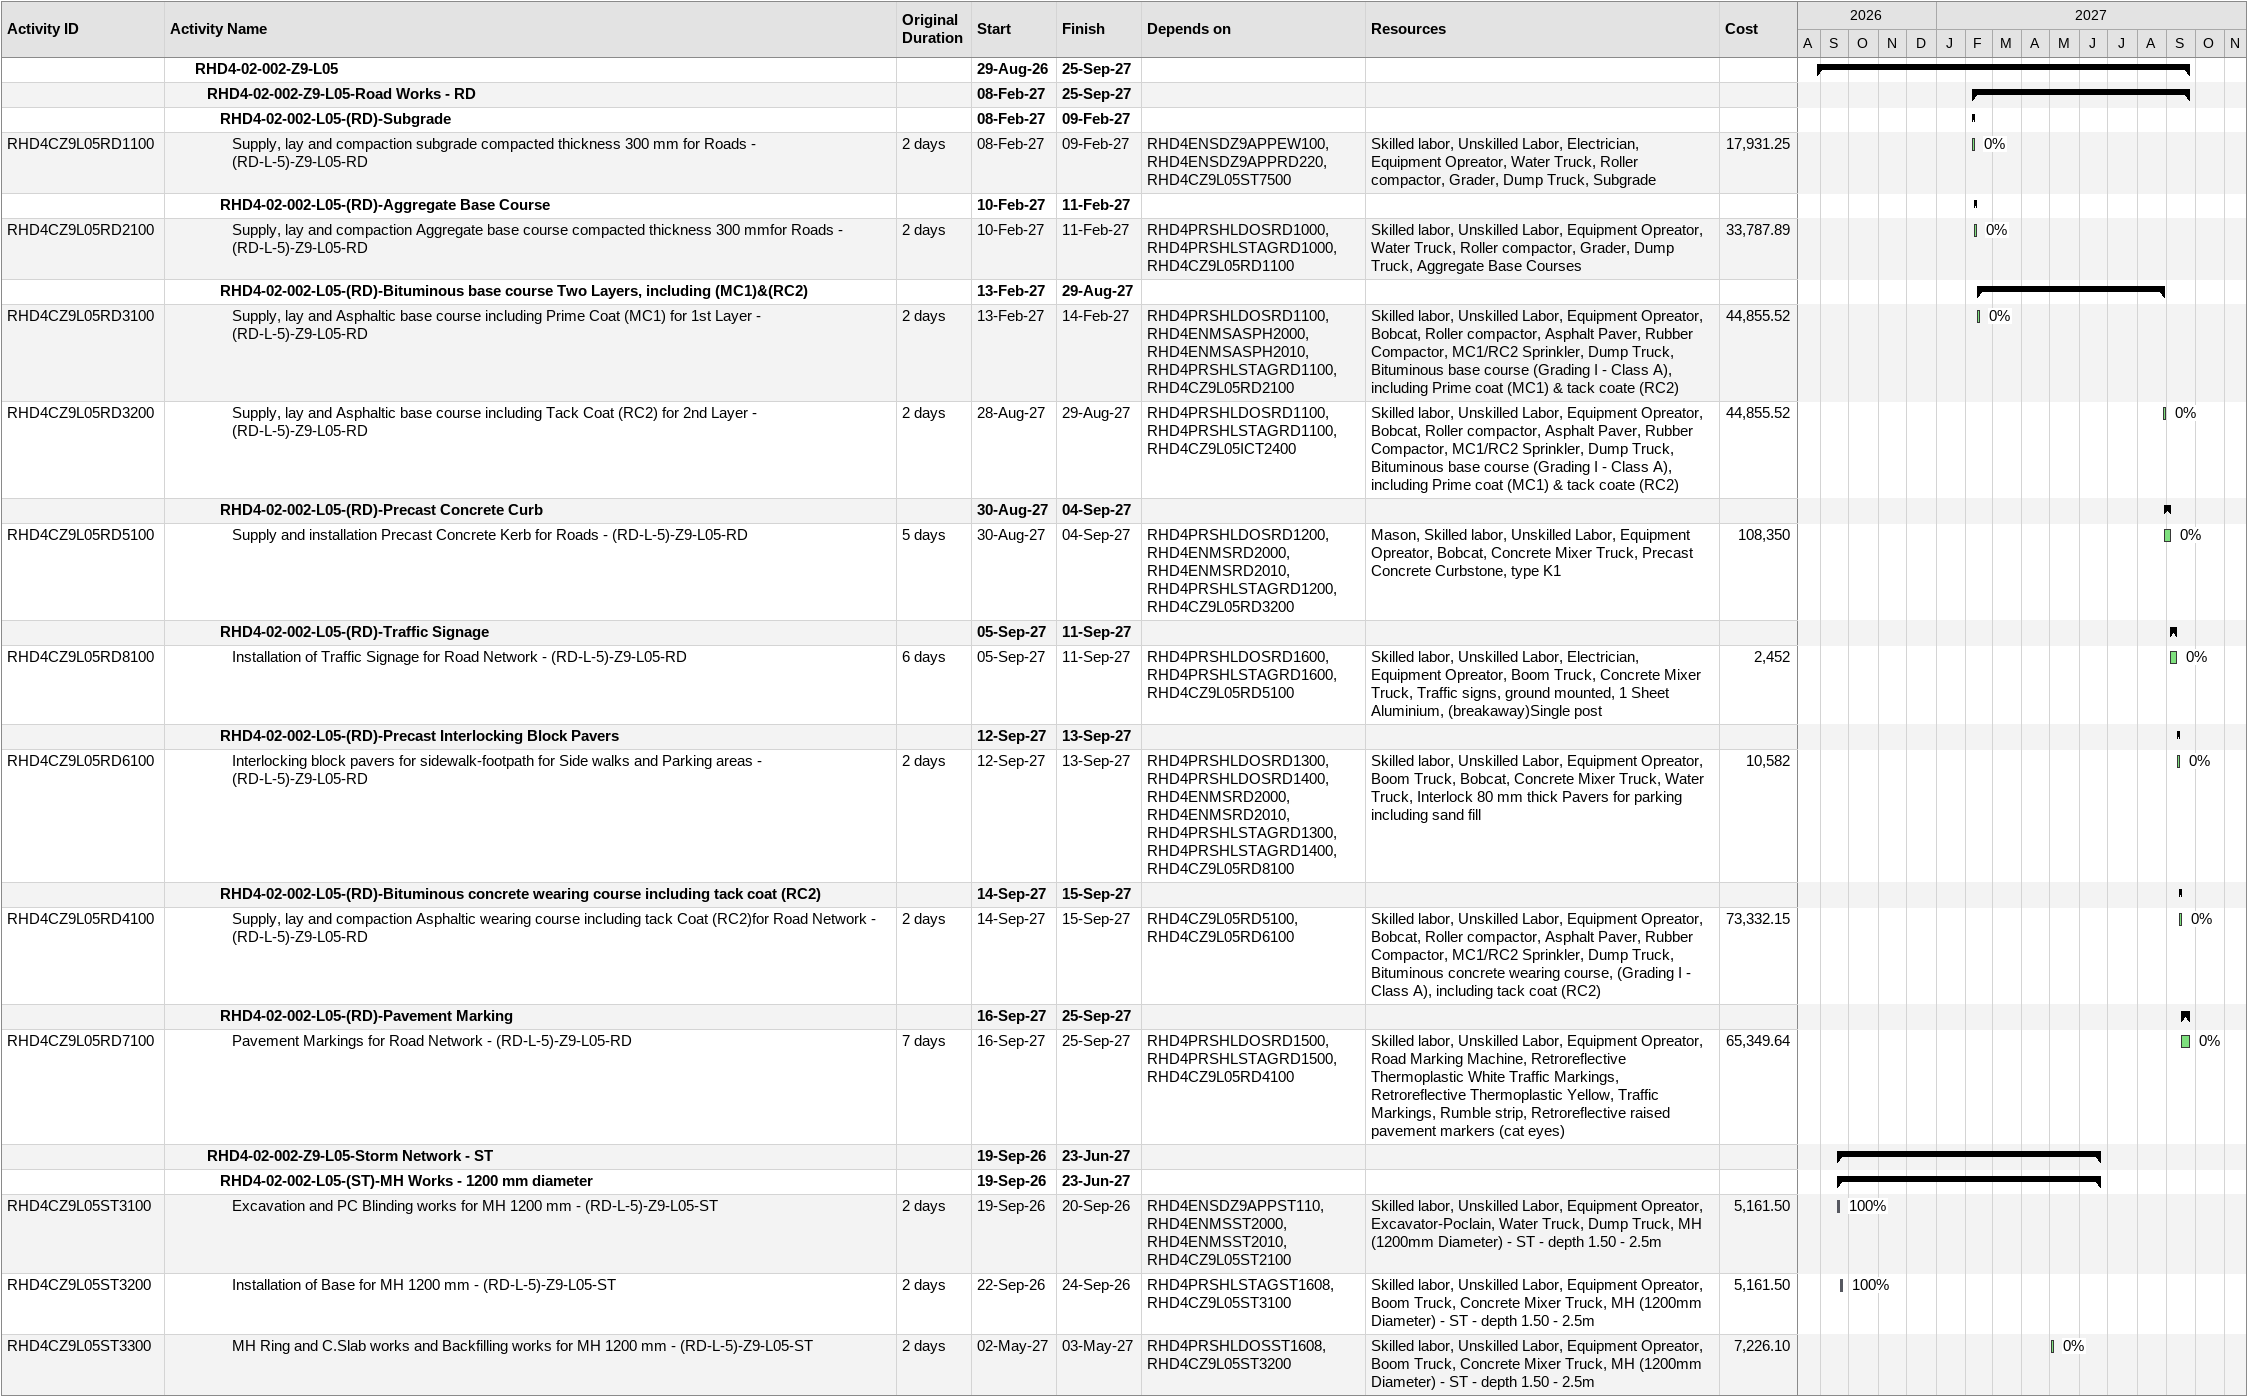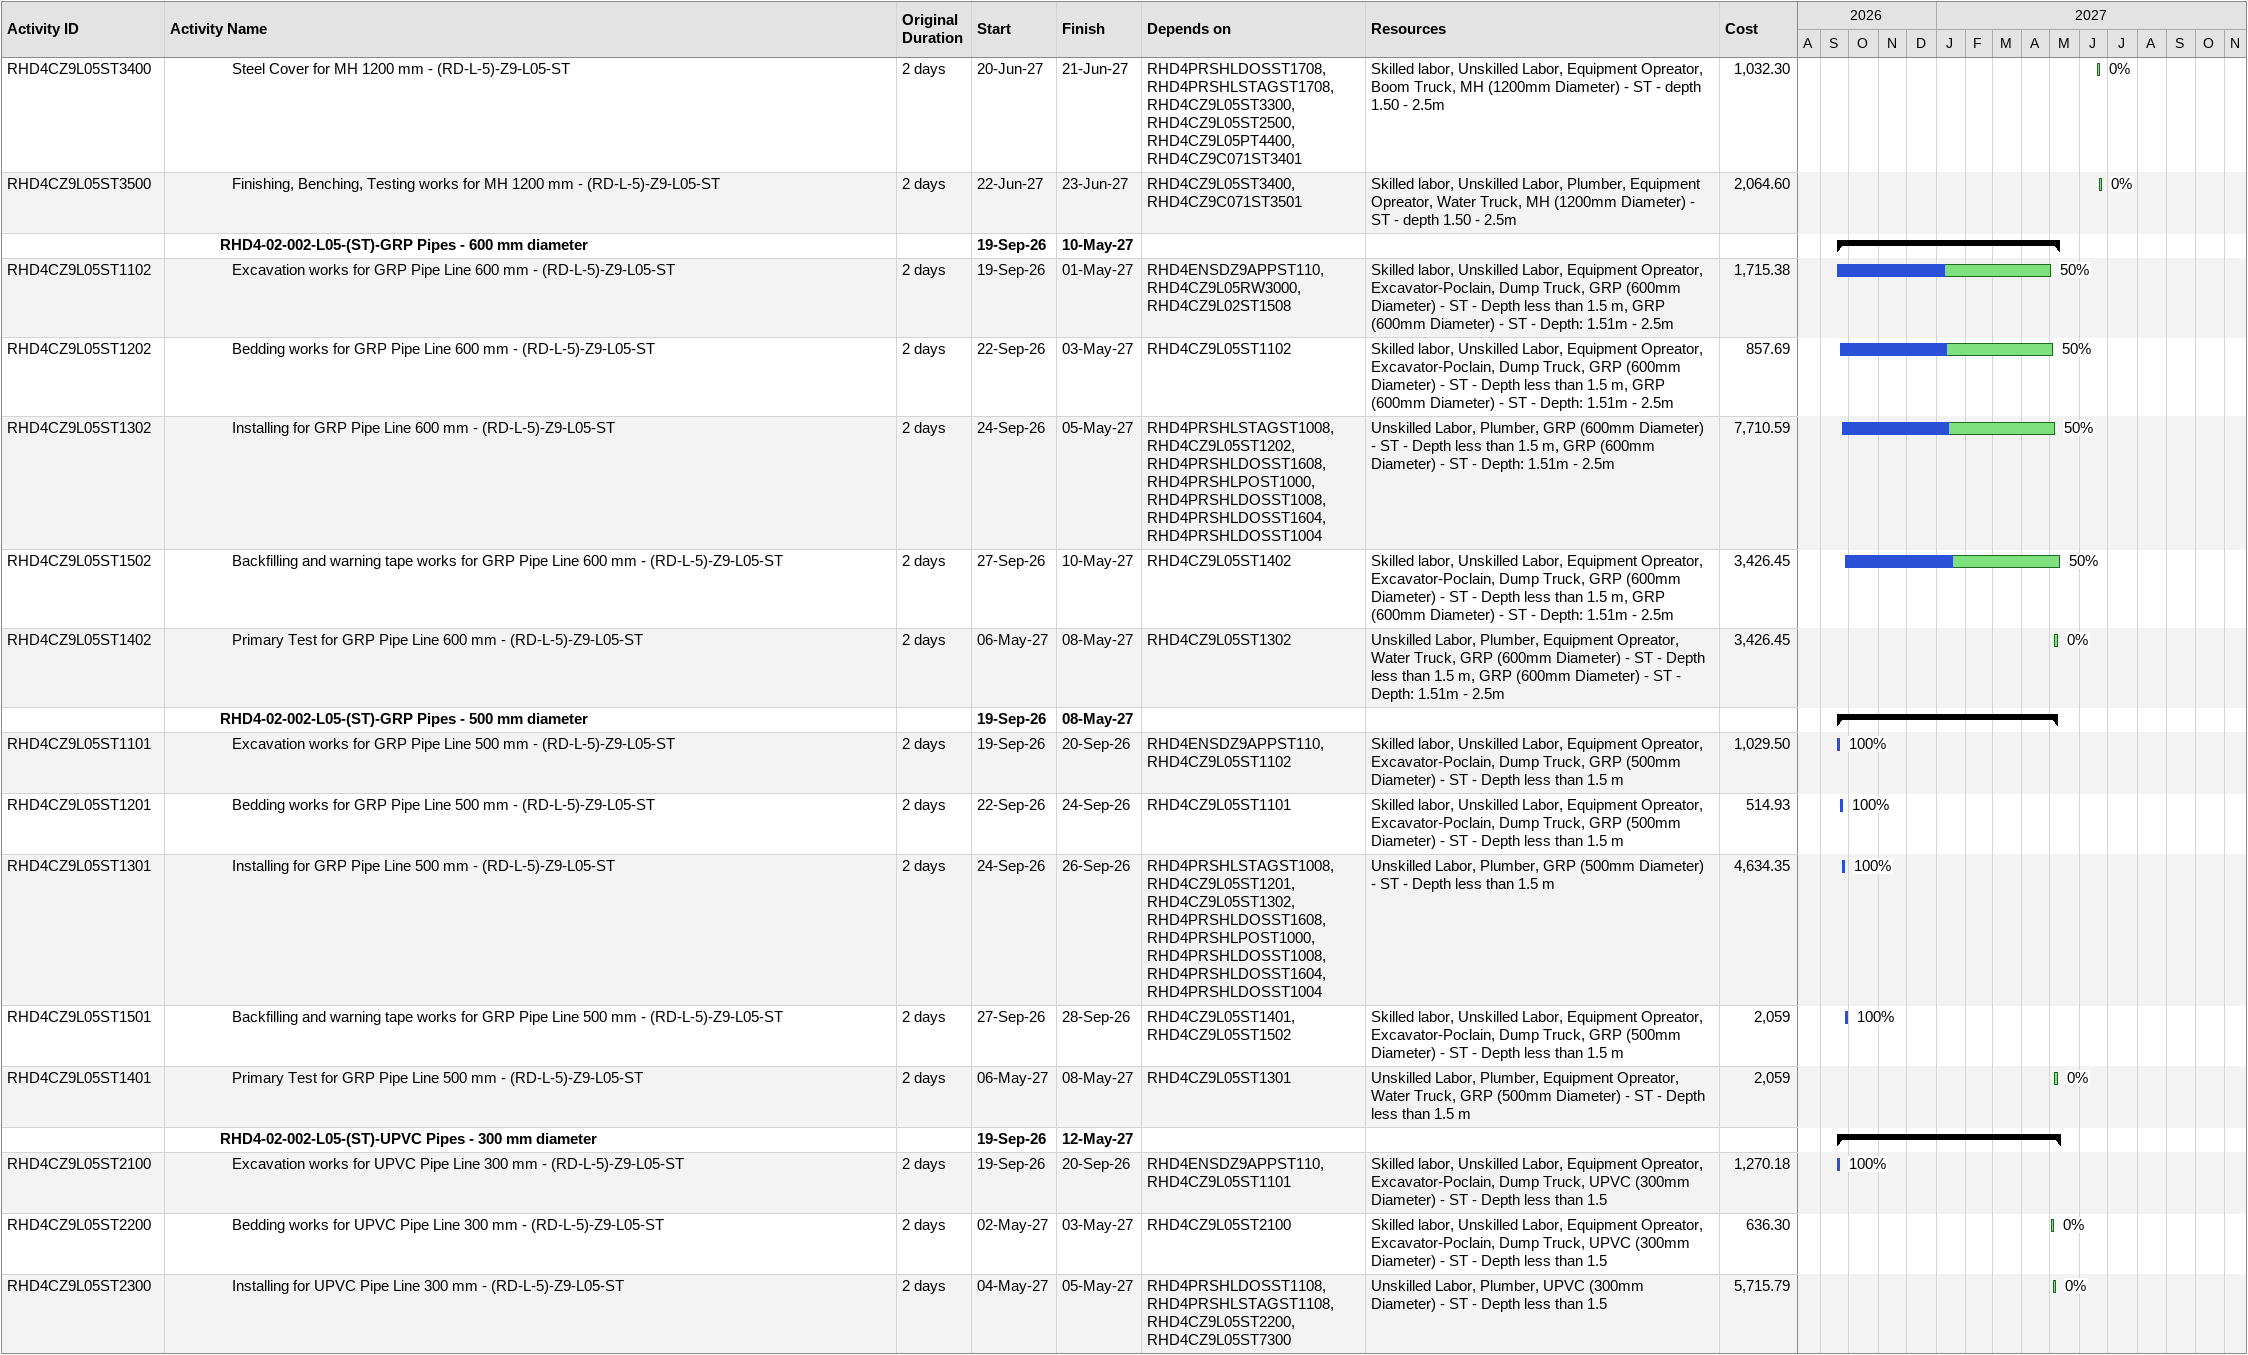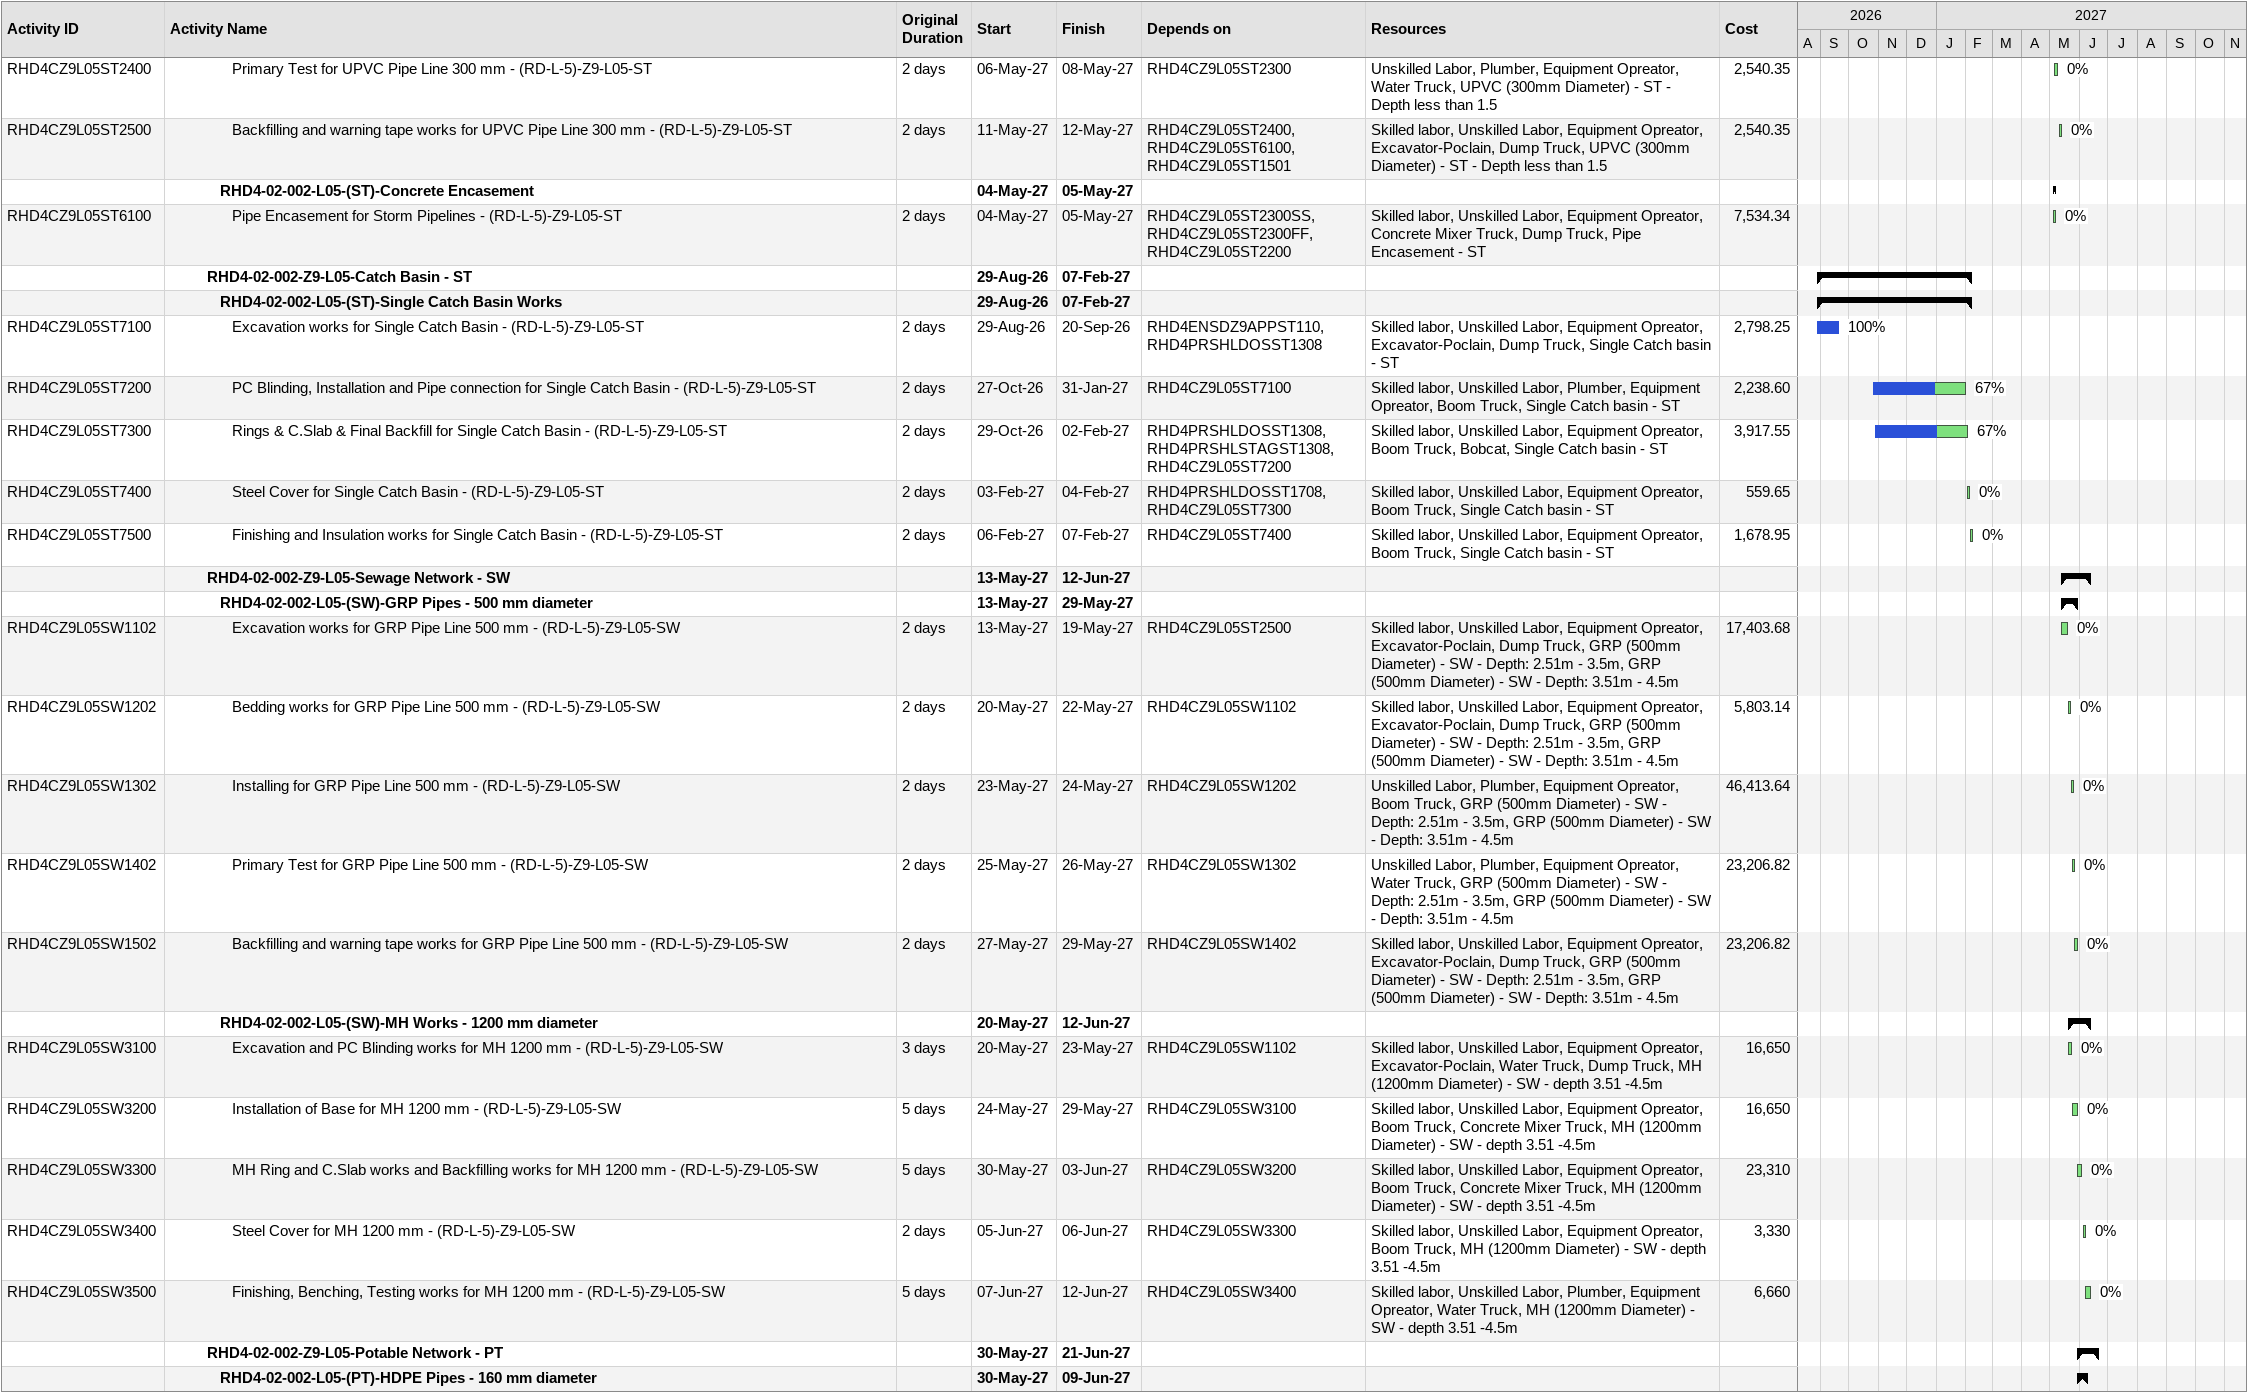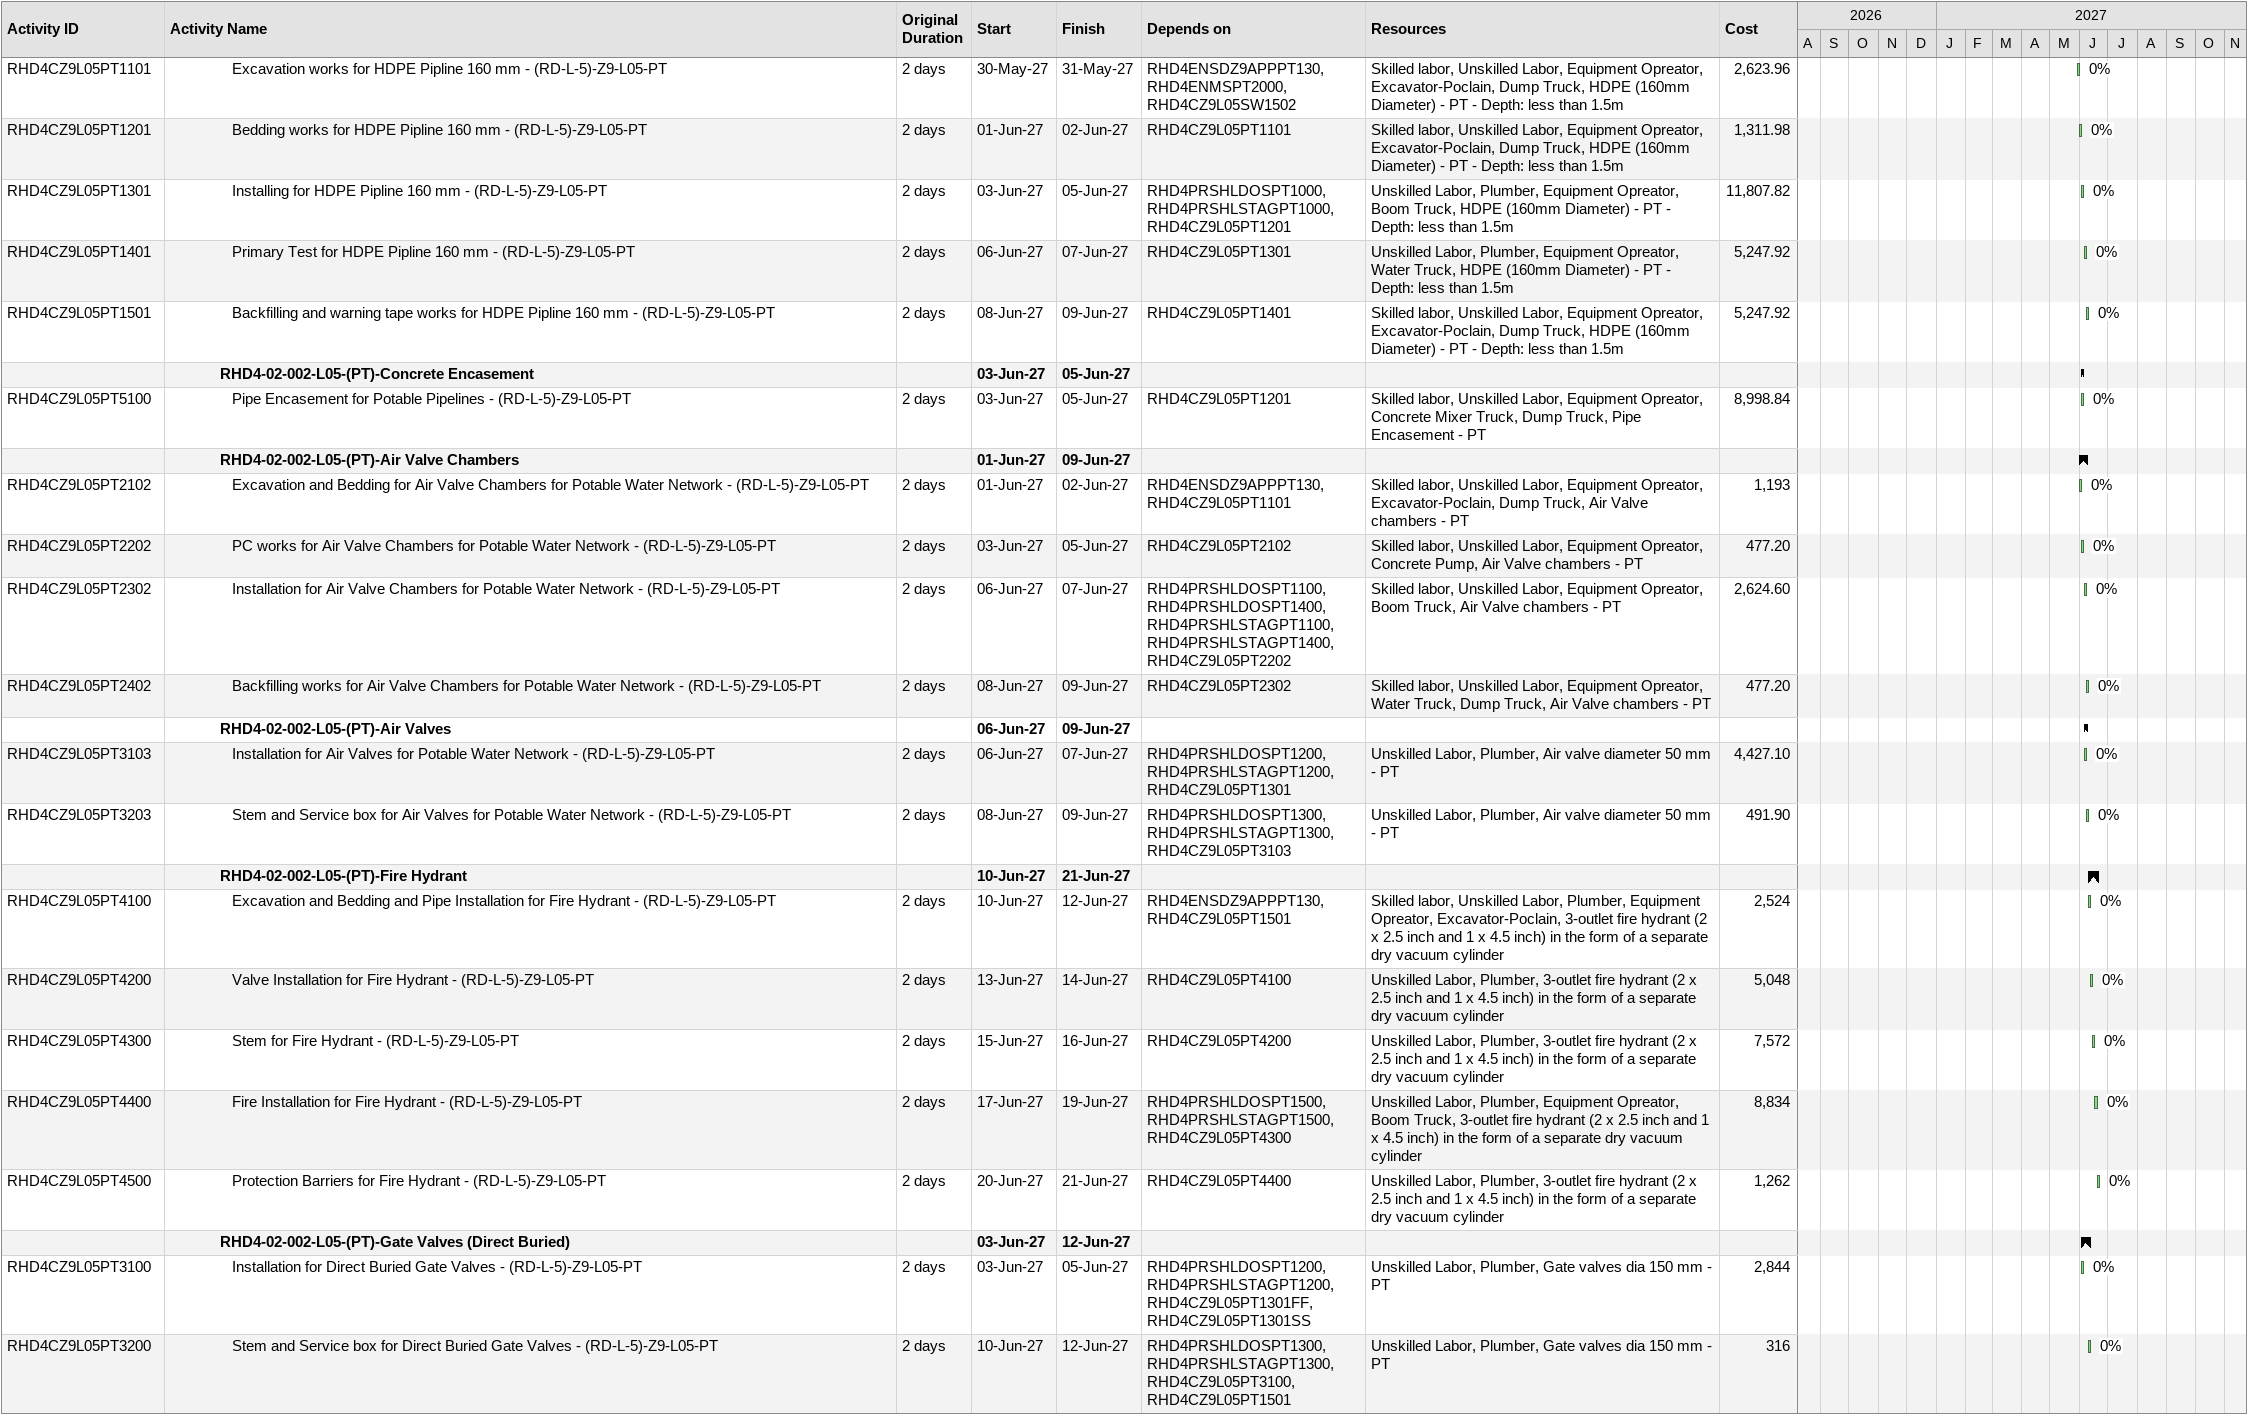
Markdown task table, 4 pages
| ID | Level | Task | Original duration | Start | Finish | Predecessors | Resources | % complete | Cost |
|---|---|---|---|---|---|---|---|---|---|
|  | 3 | **RHD4-02-002-Z9-L05** |  | 2026-08-29 | 2027-09-25 |  |  |  |  |
|  | 4 | **RHD4-02-002-Z9-L05-Road Works - RD** |  | 2027-02-08 | 2027-09-25 |  |  |  |  |
|  | 5 | **RHD4-02-002-L05-(RD)-Subgrade** |  | 2027-02-08 | 2027-02-09 |  |  |  |  |
| RHD4CZ9L05RD1100 | 6 | Supply, lay and compaction subgrade compacted thickness 300 mm for Roads - (RD-L-5)-Z9-L05-RD | 2d | 2027-02-08 | 2027-02-09 | RHD4ENSDZ9APPEW100, RHD4ENSDZ9APPRD220, RHD4CZ9L05ST7500 | Skilled labor, Unskilled Labor, Electrician, Equipment Opreator, Water Truck, Roller compactor, Grader, Dump Truck, Subgrade | 0 | 17931.25 |
|  | 5 | **RHD4-02-002-L05-(RD)-Aggregate Base Course** |  | 2027-02-10 | 2027-02-11 |  |  |  |  |
| RHD4CZ9L05RD2100 | 6 | Supply, lay and compaction Aggregate base course compacted thickness 300 mmfor Roads - (RD-L-5)-Z9-L05-RD | 2d | 2027-02-10 | 2027-02-11 | RHD4PRSHLDOSRD1000, RHD4PRSHLSTAGRD1000, RHD4CZ9L05RD1100 | Skilled labor, Unskilled Labor, Equipment Opreator, Water Truck, Roller compactor, Grader, Dump Truck, Aggregate Base Courses | 0 | 33787.89 |
|  | 5 | **RHD4-02-002-L05-(RD)-Bituminous base course Two Layers, including (MC1)&(RC2)** |  | 2027-02-13 | 2027-08-29 |  |  |  |  |
| RHD4CZ9L05RD3100 | 6 | Supply, lay and Asphaltic base course including Prime Coat (MC1) for 1st Layer - (RD-L-5)-Z9-L05-RD | 2d | 2027-02-13 | 2027-02-14 | RHD4PRSHLDOSRD1100, RHD4ENMSASPH2000, RHD4ENMSASPH2010, RHD4PRSHLSTAGRD1100, RHD4CZ9L05RD2100 | Skilled labor, Unskilled Labor, Equipment Opreator, Bobcat, Roller compactor, Asphalt Paver, Rubber Compactor, MC1/RC2 Sprinkler, Dump Truck, Bituminous base course (Grading I - Class A), including Prime coat (MC1) & tack coate (RC2) | 0 | 44855.52 |
| RHD4CZ9L05RD3200 | 6 | Supply, lay and Asphaltic base course including Tack Coat (RC2) for 2nd Layer - (RD-L-5)-Z9-L05-RD | 2d | 2027-08-28 | 2027-08-29 | RHD4PRSHLDOSRD1100, RHD4PRSHLSTAGRD1100, RHD4CZ9L05ICT2400 | Skilled labor, Unskilled Labor, Equipment Opreator, Bobcat, Roller compactor, Asphalt Paver, Rubber Compactor, MC1/RC2 Sprinkler, Dump Truck, Bituminous base course (Grading I - Class A), including Prime coat (MC1) & tack coate (RC2) | 0 | 44855.52 |
|  | 5 | **RHD4-02-002-L05-(RD)-Precast Concrete Curb** |  | 2027-08-30 | 2027-09-04 |  |  |  |  |
| RHD4CZ9L05RD5100 | 6 | Supply and installation Precast Concrete Kerb for Roads - (RD-L-5)-Z9-L05-RD | 5d | 2027-08-30 | 2027-09-04 | RHD4PRSHLDOSRD1200, RHD4ENMSRD2000, RHD4ENMSRD2010, RHD4PRSHLSTAGRD1200, RHD4CZ9L05RD3200 | Mason, Skilled labor, Unskilled Labor, Equipment Opreator, Bobcat, Concrete Mixer Truck, Precast Concrete Curbstone, type K1 | 0 | 108350 |
|  | 5 | **RHD4-02-002-L05-(RD)-Traffic Signage** |  | 2027-09-05 | 2027-09-11 |  |  |  |  |
| RHD4CZ9L05RD8100 | 6 | Installation of Traffic Signage for Road Network - (RD-L-5)-Z9-L05-RD | 6d | 2027-09-05 | 2027-09-11 | RHD4PRSHLDOSRD1600, RHD4PRSHLSTAGRD1600, RHD4CZ9L05RD5100 | Skilled labor, Unskilled Labor, Electrician, Equipment Opreator, Boom Truck, Concrete Mixer Truck, Traffic signs, ground mounted, 1 Sheet Aluminium, (breakaway)Single post | 0 | 2452 |
|  | 5 | **RHD4-02-002-L05-(RD)-Precast Interlocking Block Pavers** |  | 2027-09-12 | 2027-09-13 |  |  |  |  |
| RHD4CZ9L05RD6100 | 6 | Interlocking block pavers for sidewalk-footpath for Side walks and Parking areas - (RD-L-5)-Z9-L05-RD | 2d | 2027-09-12 | 2027-09-13 | RHD4PRSHLDOSRD1300, RHD4PRSHLDOSRD1400, RHD4ENMSRD2000, RHD4ENMSRD2010, RHD4PRSHLSTAGRD1300, RHD4PRSHLSTAGRD1400, RHD4CZ9L05RD8100 | Skilled labor, Unskilled Labor, Equipment Opreator, Boom Truck, Bobcat, Concrete Mixer Truck, Water Truck, Interlock 80 mm thick Pavers for parking including sand fill | 0 | 10582 |
|  | 5 | **RHD4-02-002-L05-(RD)-Bituminous concrete wearing course including tack coat (RC2)** |  | 2027-09-14 | 2027-09-15 |  |  |  |  |
| RHD4CZ9L05RD4100 | 6 | Supply, lay and compaction Asphaltic wearing course including tack Coat (RC2)for Road Network - (RD-L-5)-Z9-L05-RD | 2d | 2027-09-14 | 2027-09-15 | RHD4CZ9L05RD5100, RHD4CZ9L05RD6100 | Skilled labor, Unskilled Labor, Equipment Opreator, Bobcat, Roller compactor, Asphalt Paver, Rubber Compactor, MC1/RC2 Sprinkler, Dump Truck, Bituminous concrete wearing course, (Grading I - Class A), including tack coat (RC2) | 0 | 73332.15 |
|  | 5 | **RHD4-02-002-L05-(RD)-Pavement Marking** |  | 2027-09-16 | 2027-09-25 |  |  |  |  |
| RHD4CZ9L05RD7100 | 6 | Pavement Markings for Road Network - (RD-L-5)-Z9-L05-RD | 7d | 2027-09-16 | 2027-09-25 | RHD4PRSHLDOSRD1500, RHD4PRSHLSTAGRD1500, RHD4CZ9L05RD4100 | Skilled labor, Unskilled Labor, Equipment Opreator, Road Marking Machine, Retroreflective Thermoplastic White Traffic Markings, Retroreflective Thermoplastic Yellow, Traffic Markings, Rumble strip, Retroreflective raised pavement markers (cat eyes) | 0 | 65349.64 |
|  | 4 | **RHD4-02-002-Z9-L05-Storm Network - ST** |  | 2026-09-19 | 2027-06-23 |  |  |  |  |
|  | 5 | **RHD4-02-002-L05-(ST)-MH Works - 1200 mm diameter** |  | 2026-09-19 | 2027-06-23 |  |  |  |  |
| RHD4CZ9L05ST3100 | 6 | Excavation and PC Blinding works for MH 1200 mm - (RD-L-5)-Z9-L05-ST | 2d | 2026-09-19 | 2026-09-20 | RHD4ENSDZ9APPST110, RHD4ENMSST2000, RHD4ENMSST2010, RHD4CZ9L05ST2100 | Skilled labor, Unskilled Labor, Equipment Opreator, Excavator-Poclain, Water Truck, Dump Truck, MH (1200mm Diameter) - ST - depth 1.50 - 2.5m | 100 | 5161.50 |
| RHD4CZ9L05ST3200 | 6 | Installation of Base for MH 1200 mm - (RD-L-5)-Z9-L05-ST | 2d | 2026-09-22 | 2026-09-24 | RHD4PRSHLSTAGST1608, RHD4CZ9L05ST3100 | Skilled labor, Unskilled Labor, Equipment Opreator, Boom Truck, Concrete Mixer Truck, MH (1200mm Diameter) - ST - depth 1.50 - 2.5m | 100 | 5161.50 |
| RHD4CZ9L05ST3300 | 6 | MH Ring and C.Slab works and Backfilling works for MH 1200 mm - (RD-L-5)-Z9-L05-ST | 2d | 2027-05-02 | 2027-05-03 | RHD4PRSHLDOSST1608, RHD4CZ9L05ST3200 | Skilled labor, Unskilled Labor, Equipment Opreator, Boom Truck, Concrete Mixer Truck, MH (1200mm Diameter) - ST - depth 1.50 - 2.5m | 0 | 7226.10 |
| RHD4CZ9L05ST3400 | 6 | Steel Cover for MH 1200 mm - (RD-L-5)-Z9-L05-ST | 2d | 2027-06-20 | 2027-06-21 | RHD4PRSHLDOSST1708, RHD4PRSHLSTAGST1708, RHD4CZ9L05ST3300, RHD4CZ9L05ST2500, RHD4CZ9L05PT4400, RHD4CZ9C071ST3401 | Skilled labor, Unskilled Labor, Equipment Opreator, Boom Truck, MH (1200mm Diameter) - ST - depth 1.50 - 2.5m | 0 | 1032.30 |
| RHD4CZ9L05ST3500 | 6 | Finishing, Benching, Testing works for MH 1200 mm - (RD-L-5)-Z9-L05-ST | 2d | 2027-06-22 | 2027-06-23 | RHD4CZ9L05ST3400, RHD4CZ9C071ST3501 | Skilled labor, Unskilled Labor, Plumber, Equipment Opreator, Water Truck, MH (1200mm Diameter) - ST - depth 1.50 - 2.5m | 0 | 2064.60 |
|  | 5 | **RHD4-02-002-L05-(ST)-GRP Pipes - 600 mm diameter** |  | 2026-09-19 | 2027-05-10 |  |  |  |  |
| RHD4CZ9L05ST1102 | 6 | Excavation works for GRP Pipe Line 600 mm - (RD-L-5)-Z9-L05-ST | 2d | 2026-09-19 | 2027-05-01 | RHD4ENSDZ9APPST110, RHD4CZ9L05RW3000, RHD4CZ9L02ST1508 | Skilled labor, Unskilled Labor, Equipment Opreator, Excavator-Poclain, Dump Truck, GRP (600mm Diameter) - ST - Depth less than 1.5 m, GRP (600mm Diameter) - ST - Depth: 1.51m - 2.5m | 50 | 1715.38 |
| RHD4CZ9L05ST1202 | 6 | Bedding works for GRP Pipe Line 600 mm - (RD-L-5)-Z9-L05-ST | 2d | 2026-09-22 | 2027-05-03 | RHD4CZ9L05ST1102 | Skilled labor, Unskilled Labor, Equipment Opreator, Excavator-Poclain, Dump Truck, GRP (600mm Diameter) - ST - Depth less than 1.5 m, GRP (600mm Diameter) - ST - Depth: 1.51m - 2.5m | 50 | 857.69 |
| RHD4CZ9L05ST1302 | 6 | Installing for GRP Pipe Line 600 mm - (RD-L-5)-Z9-L05-ST | 2d | 2026-09-24 | 2027-05-05 | RHD4PRSHLSTAGST1008, RHD4CZ9L05ST1202, RHD4PRSHLDOSST1608, RHD4PRSHLPOST1000, RHD4PRSHLDOSST1008, RHD4PRSHLDOSST1604, RHD4PRSHLDOSST1004 | Unskilled Labor, Plumber, GRP (600mm Diameter) - ST - Depth less than 1.5 m, GRP (600mm Diameter) - ST - Depth: 1.51m - 2.5m | 50 | 7710.59 |
| RHD4CZ9L05ST1502 | 6 | Backfilling and warning tape works for GRP Pipe Line 600 mm - (RD-L-5)-Z9-L05-ST | 2d | 2026-09-27 | 2027-05-10 | RHD4CZ9L05ST1402 | Skilled labor, Unskilled Labor, Equipment Opreator, Excavator-Poclain, Dump Truck, GRP (600mm Diameter) - ST - Depth less than 1.5 m, GRP (600mm Diameter) - ST - Depth: 1.51m - 2.5m | 50 | 3426.45 |
| RHD4CZ9L05ST1402 | 6 | Primary Test for GRP Pipe Line 600 mm - (RD-L-5)-Z9-L05-ST | 2d | 2027-05-06 | 2027-05-08 | RHD4CZ9L05ST1302 | Unskilled Labor, Plumber, Equipment Opreator, Water Truck, GRP (600mm Diameter) - ST - Depth less than 1.5 m, GRP (600mm Diameter) - ST - Depth: 1.51m - 2.5m | 0 | 3426.45 |
|  | 5 | **RHD4-02-002-L05-(ST)-GRP Pipes - 500 mm diameter** |  | 2026-09-19 | 2027-05-08 |  |  |  |  |
| RHD4CZ9L05ST1101 | 6 | Excavation works for GRP Pipe Line 500 mm - (RD-L-5)-Z9-L05-ST | 2d | 2026-09-19 | 2026-09-20 | RHD4ENSDZ9APPST110, RHD4CZ9L05ST1102 | Skilled labor, Unskilled Labor, Equipment Opreator, Excavator-Poclain, Dump Truck, GRP (500mm Diameter) - ST - Depth less than 1.5 m | 100 | 1029.50 |
| RHD4CZ9L05ST1201 | 6 | Bedding works for GRP Pipe Line 500 mm - (RD-L-5)-Z9-L05-ST | 2d | 2026-09-22 | 2026-09-24 | RHD4CZ9L05ST1101 | Skilled labor, Unskilled Labor, Equipment Opreator, Excavator-Poclain, Dump Truck, GRP (500mm Diameter) - ST - Depth less than 1.5 m | 100 | 514.93 |
| RHD4CZ9L05ST1301 | 6 | Installing for GRP Pipe Line 500 mm - (RD-L-5)-Z9-L05-ST | 2d | 2026-09-24 | 2026-09-26 | RHD4PRSHLSTAGST1008, RHD4CZ9L05ST1201, RHD4CZ9L05ST1302, RHD4PRSHLDOSST1608, RHD4PRSHLPOST1000, RHD4PRSHLDOSST1008, RHD4PRSHLDOSST1604, RHD4PRSHLDOSST1004 | Unskilled Labor, Plumber, GRP (500mm Diameter) - ST - Depth less than 1.5 m | 100 | 4634.35 |
| RHD4CZ9L05ST1501 | 6 | Backfilling and warning tape works for GRP Pipe Line 500 mm - (RD-L-5)-Z9-L05-ST | 2d | 2026-09-27 | 2026-09-28 | RHD4CZ9L05ST1401, RHD4CZ9L05ST1502 | Skilled labor, Unskilled Labor, Equipment Opreator, Excavator-Poclain, Dump Truck, GRP (500mm Diameter) - ST - Depth less than 1.5 m | 100 | 2059 |
| RHD4CZ9L05ST1401 | 6 | Primary Test for GRP Pipe Line 500 mm - (RD-L-5)-Z9-L05-ST | 2d | 2027-05-06 | 2027-05-08 | RHD4CZ9L05ST1301 | Unskilled Labor, Plumber, Equipment Opreator, Water Truck, GRP (500mm Diameter) - ST - Depth less than 1.5 m | 0 | 2059 |
|  | 5 | **RHD4-02-002-L05-(ST)-UPVC Pipes - 300 mm diameter** |  | 2026-09-19 | 2027-05-12 |  |  |  |  |
| RHD4CZ9L05ST2100 | 6 | Excavation works for UPVC Pipe Line 300 mm - (RD-L-5)-Z9-L05-ST | 2d | 2026-09-19 | 2026-09-20 | RHD4ENSDZ9APPST110, RHD4CZ9L05ST1101 | Skilled labor, Unskilled Labor, Equipment Opreator, Excavator-Poclain, Dump Truck, UPVC (300mm Diameter) - ST - Depth less than 1.5 | 100 | 1270.18 |
| RHD4CZ9L05ST2200 | 6 | Bedding works for UPVC Pipe Line 300 mm - (RD-L-5)-Z9-L05-ST | 2d | 2027-05-02 | 2027-05-03 | RHD4CZ9L05ST2100 | Skilled labor, Unskilled Labor, Equipment Opreator, Excavator-Poclain, Dump Truck, UPVC (300mm Diameter) - ST - Depth less than 1.5 | 0 | 636.30 |
| RHD4CZ9L05ST2300 | 6 | Installing for UPVC Pipe Line 300 mm - (RD-L-5)-Z9-L05-ST | 2d | 2027-05-04 | 2027-05-05 | RHD4PRSHLDOSST1108, RHD4PRSHLSTAGST1108, RHD4CZ9L05ST2200, RHD4CZ9L05ST7300 | Unskilled Labor, Plumber, UPVC (300mm Diameter) - ST - Depth less than 1.5 | 0 | 5715.79 |
| RHD4CZ9L05ST2400 | 6 | Primary Test for UPVC Pipe Line 300 mm - (RD-L-5)-Z9-L05-ST | 2d | 2027-05-06 | 2027-05-08 | RHD4CZ9L05ST2300 | Unskilled Labor, Plumber, Equipment Opreator, Water Truck, UPVC (300mm Diameter) - ST - Depth less than 1.5 | 0 | 2540.35 |
| RHD4CZ9L05ST2500 | 6 | Backfilling and warning tape works for UPVC Pipe Line 300 mm - (RD-L-5)-Z9-L05-ST | 2d | 2027-05-11 | 2027-05-12 | RHD4CZ9L05ST2400, RHD4CZ9L05ST6100, RHD4CZ9L05ST1501 | Skilled labor, Unskilled Labor, Equipment Opreator, Excavator-Poclain, Dump Truck, UPVC (300mm Diameter) - ST - Depth less than 1.5 | 0 | 2540.35 |
|  | 5 | **RHD4-02-002-L05-(ST)-Concrete Encasement** |  | 2027-05-04 | 2027-05-05 |  |  |  |  |
| RHD4CZ9L05ST6100 | 6 | Pipe Encasement for Storm Pipelines - (RD-L-5)-Z9-L05-ST | 2d | 2027-05-04 | 2027-05-05 | RHD4CZ9L05ST2300SS, RHD4CZ9L05ST2300FF, RHD4CZ9L05ST2200 | Skilled labor, Unskilled Labor, Equipment Opreator, Concrete Mixer Truck, Dump Truck, Pipe Encasement - ST | 0 | 7534.34 |
|  | 4 | **RHD4-02-002-Z9-L05-Catch Basin - ST** |  | 2026-08-29 | 2027-02-07 |  |  |  |  |
|  | 5 | **RHD4-02-002-L05-(ST)-Single Catch Basin Works** |  | 2026-08-29 | 2027-02-07 |  |  |  |  |
| RHD4CZ9L05ST7100 | 6 | Excavation works for Single Catch Basin - (RD-L-5)-Z9-L05-ST | 2d | 2026-08-29 | 2026-09-20 | RHD4ENSDZ9APPST110, RHD4PRSHLDOSST1308 | Skilled labor, Unskilled Labor, Equipment Opreator, Excavator-Poclain, Dump Truck, Single Catch basin - ST | 100 | 2798.25 |
| RHD4CZ9L05ST7200 | 6 | PC Blinding, Installation and Pipe connection for Single Catch Basin - (RD-L-5)-Z9-L05-ST | 2d | 2026-10-27 | 2027-01-31 | RHD4CZ9L05ST7100 | Skilled labor, Unskilled Labor, Plumber, Equipment Opreator, Boom Truck, Single Catch basin - ST | 67 | 2238.60 |
| RHD4CZ9L05ST7300 | 6 | Rings & C.Slab & Final Backfill for Single Catch Basin - (RD-L-5)-Z9-L05-ST | 2d | 2026-10-29 | 2027-02-02 | RHD4PRSHLDOSST1308, RHD4PRSHLSTAGST1308, RHD4CZ9L05ST7200 | Skilled labor, Unskilled Labor, Equipment Opreator, Boom Truck, Bobcat, Single Catch basin - ST | 67 | 3917.55 |
| RHD4CZ9L05ST7400 | 6 | Steel Cover for Single Catch Basin - (RD-L-5)-Z9-L05-ST | 2d | 2027-02-03 | 2027-02-04 | RHD4PRSHLDOSST1708, RHD4CZ9L05ST7300 | Skilled labor, Unskilled Labor, Equipment Opreator, Boom Truck, Single Catch basin - ST | 0 | 559.65 |
| RHD4CZ9L05ST7500 | 6 | Finishing and Insulation works for Single Catch Basin - (RD-L-5)-Z9-L05-ST | 2d | 2027-02-06 | 2027-02-07 | RHD4CZ9L05ST7400 | Skilled labor, Unskilled Labor, Equipment Opreator, Boom Truck, Single Catch basin - ST | 0 | 1678.95 |
|  | 4 | **RHD4-02-002-Z9-L05-Sewage Network - SW** |  | 2027-05-13 | 2027-06-12 |  |  |  |  |
|  | 5 | **RHD4-02-002-L05-(SW)-GRP Pipes - 500 mm diameter** |  | 2027-05-13 | 2027-05-29 |  |  |  |  |
| RHD4CZ9L05SW1102 | 6 | Excavation works for GRP Pipe Line 500 mm - (RD-L-5)-Z9-L05-SW | 2d | 2027-05-13 | 2027-05-19 | RHD4CZ9L05ST2500 | Skilled labor, Unskilled Labor, Equipment Opreator, Excavator-Poclain, Dump Truck, GRP (500mm Diameter) - SW - Depth: 2.51m - 3.5m, GRP (500mm Diameter) - SW - Depth: 3.51m - 4.5m | 0 | 17403.68 |
| RHD4CZ9L05SW1202 | 6 | Bedding works for GRP Pipe Line 500 mm - (RD-L-5)-Z9-L05-SW | 2d | 2027-05-20 | 2027-05-22 | RHD4CZ9L05SW1102 | Skilled labor, Unskilled Labor, Equipment Opreator, Excavator-Poclain, Dump Truck, GRP (500mm Diameter) - SW - Depth: 2.51m - 3.5m, GRP (500mm Diameter) - SW - Depth: 3.51m - 4.5m | 0 | 5803.14 |
| RHD4CZ9L05SW1302 | 6 | Installing for GRP Pipe Line 500 mm - (RD-L-5)-Z9-L05-SW | 2d | 2027-05-23 | 2027-05-24 | RHD4CZ9L05SW1202 | Unskilled Labor, Plumber, Equipment Opreator, Boom Truck, GRP (500mm Diameter) - SW - Depth: 2.51m - 3.5m, GRP (500mm Diameter) - SW - Depth: 3.51m - 4.5m | 0 | 46413.64 |
| RHD4CZ9L05SW1402 | 6 | Primary Test for GRP Pipe Line 500 mm - (RD-L-5)-Z9-L05-SW | 2d | 2027-05-25 | 2027-05-26 | RHD4CZ9L05SW1302 | Unskilled Labor, Plumber, Equipment Opreator, Water Truck, GRP (500mm Diameter) - SW - Depth: 2.51m - 3.5m, GRP (500mm Diameter) - SW - Depth: 3.51m - 4.5m | 0 | 23206.82 |
| RHD4CZ9L05SW1502 | 6 | Backfilling and warning tape works for GRP Pipe Line 500 mm - (RD-L-5)-Z9-L05-SW | 2d | 2027-05-27 | 2027-05-29 | RHD4CZ9L05SW1402 | Skilled labor, Unskilled Labor, Equipment Opreator, Excavator-Poclain, Dump Truck, GRP (500mm Diameter) - SW - Depth: 2.51m - 3.5m, GRP (500mm Diameter) - SW - Depth: 3.51m - 4.5m | 0 | 23206.82 |
|  | 5 | **RHD4-02-002-L05-(SW)-MH Works - 1200 mm diameter** |  | 2027-05-20 | 2027-06-12 |  |  |  |  |
| RHD4CZ9L05SW3100 | 6 | Excavation and PC Blinding works for MH 1200 mm - (RD-L-5)-Z9-L05-SW | 3d | 2027-05-20 | 2027-05-23 | RHD4CZ9L05SW1102 | Skilled labor, Unskilled Labor, Equipment Opreator, Excavator-Poclain, Water Truck, Dump Truck, MH (1200mm Diameter) - SW - depth 3.51 -4.5m | 0 | 16650 |
| RHD4CZ9L05SW3200 | 6 | Installation of Base for MH 1200 mm - (RD-L-5)-Z9-L05-SW | 5d | 2027-05-24 | 2027-05-29 | RHD4CZ9L05SW3100 | Skilled labor, Unskilled Labor, Equipment Opreator, Boom Truck, Concrete Mixer Truck, MH (1200mm Diameter) - SW - depth 3.51 -4.5m | 0 | 16650 |
| RHD4CZ9L05SW3300 | 6 | MH Ring and C.Slab works and Backfilling works for MH 1200 mm - (RD-L-5)-Z9-L05-SW | 5d | 2027-05-30 | 2027-06-03 | RHD4CZ9L05SW3200 | Skilled labor, Unskilled Labor, Equipment Opreator, Boom Truck, Concrete Mixer Truck, MH (1200mm Diameter) - SW - depth 3.51 -4.5m | 0 | 23310 |
| RHD4CZ9L05SW3400 | 6 | Steel Cover for MH 1200 mm - (RD-L-5)-Z9-L05-SW | 2d | 2027-06-05 | 2027-06-06 | RHD4CZ9L05SW3300 | Skilled labor, Unskilled Labor, Equipment Opreator, Boom Truck, MH (1200mm Diameter) - SW - depth 3.51 -4.5m | 0 | 3330 |
| RHD4CZ9L05SW3500 | 6 | Finishing, Benching, Testing works for MH 1200 mm - (RD-L-5)-Z9-L05-SW | 5d | 2027-06-07 | 2027-06-12 | RHD4CZ9L05SW3400 | Skilled labor, Unskilled Labor, Plumber, Equipment Opreator, Water Truck, MH (1200mm Diameter) - SW - depth 3.51 -4.5m | 0 | 6660 |
|  | 4 | **RHD4-02-002-Z9-L05-Potable Network - PT** |  | 2027-05-30 | 2027-06-21 |  |  |  |  |
|  | 5 | **RHD4-02-002-L05-(PT)-HDPE Pipes - 160 mm diameter** |  | 2027-05-30 | 2027-06-09 |  |  |  |  |
| RHD4CZ9L05PT1101 | 6 | Excavation works for HDPE Pipline 160 mm - (RD-L-5)-Z9-L05-PT | 2d | 2027-05-30 | 2027-05-31 | RHD4ENSDZ9APPPT130, RHD4ENMSPT2000, RHD4CZ9L05SW1502 | Skilled labor, Unskilled Labor, Equipment Opreator, Excavator-Poclain, Dump Truck, HDPE (160mm Diameter) - PT - Depth: less than 1.5m | 0 | 2623.96 |
| RHD4CZ9L05PT1201 | 6 | Bedding works for HDPE Pipline 160 mm - (RD-L-5)-Z9-L05-PT | 2d | 2027-06-01 | 2027-06-02 | RHD4CZ9L05PT1101 | Skilled labor, Unskilled Labor, Equipment Opreator, Excavator-Poclain, Dump Truck, HDPE (160mm Diameter) - PT - Depth: less than 1.5m | 0 | 1311.98 |
| RHD4CZ9L05PT1301 | 6 | Installing for HDPE Pipline 160 mm - (RD-L-5)-Z9-L05-PT | 2d | 2027-06-03 | 2027-06-05 | RHD4PRSHLDOSPT1000, RHD4PRSHLSTAGPT1000, RHD4CZ9L05PT1201 | Unskilled Labor, Plumber, Equipment Opreator, Boom Truck, HDPE (160mm Diameter) - PT - Depth: less than 1.5m | 0 | 11807.82 |
| RHD4CZ9L05PT1401 | 6 | Primary Test for HDPE Pipline 160 mm - (RD-L-5)-Z9-L05-PT | 2d | 2027-06-06 | 2027-06-07 | RHD4CZ9L05PT1301 | Unskilled Labor, Plumber, Equipment Opreator, Water Truck, HDPE (160mm Diameter) - PT - Depth: less than 1.5m | 0 | 5247.92 |
| RHD4CZ9L05PT1501 | 6 | Backfilling and warning tape works for HDPE Pipline 160 mm - (RD-L-5)-Z9-L05-PT | 2d | 2027-06-08 | 2027-06-09 | RHD4CZ9L05PT1401 | Skilled labor, Unskilled Labor, Equipment Opreator, Excavator-Poclain, Dump Truck, HDPE (160mm Diameter) - PT - Depth: less than 1.5m | 0 | 5247.92 |
|  | 5 | **RHD4-02-002-L05-(PT)-Concrete Encasement** |  | 2027-06-03 | 2027-06-05 |  |  |  |  |
| RHD4CZ9L05PT5100 | 6 | Pipe Encasement for Potable Pipelines - (RD-L-5)-Z9-L05-PT | 2d | 2027-06-03 | 2027-06-05 | RHD4CZ9L05PT1201 | Skilled labor, Unskilled Labor, Equipment Opreator, Concrete Mixer Truck, Dump Truck, Pipe Encasement - PT | 0 | 8998.84 |
|  | 5 | **RHD4-02-002-L05-(PT)-Air Valve Chambers** |  | 2027-06-01 | 2027-06-09 |  |  |  |  |
| RHD4CZ9L05PT2102 | 6 | Excavation and Bedding for Air Valve Chambers for Potable Water Network - (RD-L-5)-Z9-L05-PT | 2d | 2027-06-01 | 2027-06-02 | RHD4ENSDZ9APPPT130, RHD4CZ9L05PT1101 | Skilled labor, Unskilled Labor, Equipment Opreator, Excavator-Poclain, Dump Truck, Air Valve chambers - PT | 0 | 1193 |
| RHD4CZ9L05PT2202 | 6 | PC works for Air Valve Chambers for Potable Water Network - (RD-L-5)-Z9-L05-PT | 2d | 2027-06-03 | 2027-06-05 | RHD4CZ9L05PT2102 | Skilled labor, Unskilled Labor, Equipment Opreator, Concrete Pump, Air Valve chambers - PT | 0 | 477.20 |
| RHD4CZ9L05PT2302 | 6 | Installation for Air Valve Chambers for Potable Water Network - (RD-L-5)-Z9-L05-PT | 2d | 2027-06-06 | 2027-06-07 | RHD4PRSHLDOSPT1100, RHD4PRSHLDOSPT1400, RHD4PRSHLSTAGPT1100, RHD4PRSHLSTAGPT1400, RHD4CZ9L05PT2202 | Skilled labor, Unskilled Labor, Equipment Opreator, Boom Truck, Air Valve chambers - PT | 0 | 2624.60 |
| RHD4CZ9L05PT2402 | 6 | Backfilling works for Air Valve Chambers for Potable Water Network - (RD-L-5)-Z9-L05-PT | 2d | 2027-06-08 | 2027-06-09 | RHD4CZ9L05PT2302 | Skilled labor, Unskilled Labor, Equipment Opreator, Water Truck, Dump Truck, Air Valve chambers - PT | 0 | 477.20 |
|  | 5 | **RHD4-02-002-L05-(PT)-Air Valves** |  | 2027-06-06 | 2027-06-09 |  |  |  |  |
| RHD4CZ9L05PT3103 | 6 | Installation for Air Valves for Potable Water Network - (RD-L-5)-Z9-L05-PT | 2d | 2027-06-06 | 2027-06-07 | RHD4PRSHLDOSPT1200, RHD4PRSHLSTAGPT1200, RHD4CZ9L05PT1301 | Unskilled Labor, Plumber, Air valve diameter 50 mm - PT | 0 | 4427.10 |
| RHD4CZ9L05PT3203 | 6 | Stem and Service box for Air Valves for Potable Water Network - (RD-L-5)-Z9-L05-PT | 2d | 2027-06-08 | 2027-06-09 | RHD4PRSHLDOSPT1300, RHD4PRSHLSTAGPT1300, RHD4CZ9L05PT3103 | Unskilled Labor, Plumber, Air valve diameter 50 mm - PT | 0 | 491.90 |
|  | 5 | **RHD4-02-002-L05-(PT)-Fire Hydrant** |  | 2027-06-10 | 2027-06-21 |  |  |  |  |
| RHD4CZ9L05PT4100 | 6 | Excavation and Bedding and Pipe Installation for Fire Hydrant - (RD-L-5)-Z9-L05-PT | 2d | 2027-06-10 | 2027-06-12 | RHD4ENSDZ9APPPT130, RHD4CZ9L05PT1501 | Skilled labor, Unskilled Labor, Plumber, Equipment Opreator, Excavator-Poclain, 3-outlet fire hydrant (2 x 2.5 inch and 1 x 4.5 inch) in the form of a separate dry vacuum cylinder | 0 | 2524 |
| RHD4CZ9L05PT4200 | 6 | Valve Installation for Fire Hydrant - (RD-L-5)-Z9-L05-PT | 2d | 2027-06-13 | 2027-06-14 | RHD4CZ9L05PT4100 | Unskilled Labor, Plumber, 3-outlet fire hydrant (2 x 2.5 inch and 1 x 4.5 inch) in the form of a separate dry vacuum cylinder | 0 | 5048 |
| RHD4CZ9L05PT4300 | 6 | Stem for Fire Hydrant - (RD-L-5)-Z9-L05-PT | 2d | 2027-06-15 | 2027-06-16 | RHD4CZ9L05PT4200 | Unskilled Labor, Plumber, 3-outlet fire hydrant (2 x 2.5 inch and 1 x 4.5 inch) in the form of a separate dry vacuum cylinder | 0 | 7572 |
| RHD4CZ9L05PT4400 | 6 | Fire Installation for Fire Hydrant - (RD-L-5)-Z9-L05-PT | 2d | 2027-06-17 | 2027-06-19 | RHD4PRSHLDOSPT1500, RHD4PRSHLSTAGPT1500, RHD4CZ9L05PT4300 | Unskilled Labor, Plumber, Equipment Opreator, Boom Truck, 3-outlet fire hydrant (2 x 2.5 inch and 1 x 4.5 inch) in the form of a separate dry vacuum cylinder | 0 | 8834 |
| RHD4CZ9L05PT4500 | 6 | Protection Barriers for Fire Hydrant - (RD-L-5)-Z9-L05-PT | 2d | 2027-06-20 | 2027-06-21 | RHD4CZ9L05PT4400 | Unskilled Labor, Plumber, 3-outlet fire hydrant (2 x 2.5 inch and 1 x 4.5 inch) in the form of a separate dry vacuum cylinder | 0 | 1262 |
|  | 5 | **RHD4-02-002-L05-(PT)-Gate Valves (Direct Buried)** |  | 2027-06-03 | 2027-06-12 |  |  |  |  |
| RHD4CZ9L05PT3100 | 6 | Installation for Direct Buried Gate Valves - (RD-L-5)-Z9-L05-PT | 2d | 2027-06-03 | 2027-06-05 | RHD4PRSHLDOSPT1200, RHD4PRSHLSTAGPT1200, RHD4CZ9L05PT1301FF, RHD4CZ9L05PT1301SS | Unskilled Labor, Plumber, Gate valves dia 150 mm - PT | 0 | 2844 |
| RHD4CZ9L05PT3200 | 6 | Stem and Service box for Direct Buried Gate Valves - (RD-L-5)-Z9-L05-PT | 2d | 2027-06-10 | 2027-06-12 | RHD4PRSHLDOSPT1300, RHD4PRSHLSTAGPT1300, RHD4CZ9L05PT3100, RHD4CZ9L05PT1501 | Unskilled Labor, Plumber, Gate valves dia 150 mm - PT | 0 | 316 |
